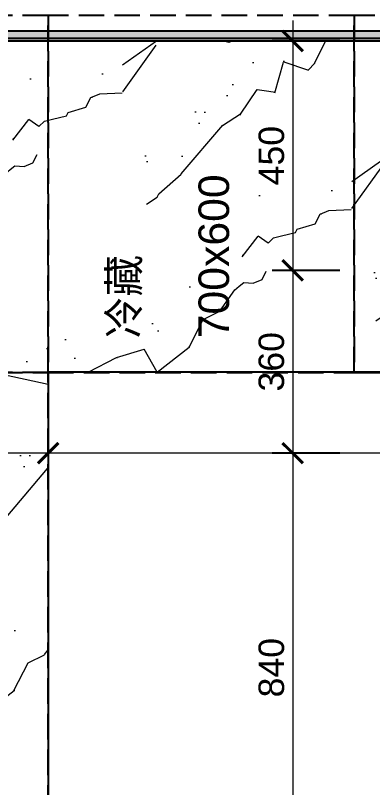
# Model space of a CAD drawing. Header units: millimetres. Extents: x 90086 to 135690, y -7745 to 15991.
# Drawn here: x 91964 to 92664, y 11750 to 13264 of the extents above; entities that cross this region are included whole.
import ezdxf

# ---------------------------------------------------------------- set-up
doc = ezdxf.new("R2010")
doc.units = ezdxf.units.MM
doc.linetypes.add('ACAD_ISO02W100', pattern=[15, 12, -3])
doc.linetypes.add('DASH', pattern=[0.35, 0.25, -0.1])
doc.layers.get('Defpoints').update_dxf_attribs({"color": 250})
for name, color, linetype, lineweight in [('_ACM-A-ANNO-DIMS', 2, 'Continuous', 13), ('_ACM-A-ANNO-DIMS @ 20', 2, 'Continuous', 13), ('_ACM-A-ELVE-HACH', 251, 'Continuous', 9)]:
    doc.layers.add(name, color=color, linetype=linetype, lineweight=lineweight)
for name, color, linetype in [('FURN', 1, 'Continuous'), ('I-DETL-LW01', 1, 'Continuous'), ('I-DETL-LW02', 2, 'Continuous'), ('I-DETL-LW251', 251, 'Continuous'), ('I-PL-IDS-MILL', 40, 'Continuous'), ('Structure【大样结构线】', 30, 'Continuous')]:
    doc.layers.add(name, color=color, linetype=linetype)
doc.styles.add('Arial', font='ARIALUNI.ttf')
doc.dimstyles.new('Aec-Arch-M-注释性', dxfattribs={"dimscale": 2, "dimtxt": 2.5, "dimasz": 2, "dimexe": 2, "dimexo": 2, "dimgap": 0.8, "dimtad": 1, "dimdec": 0, "dimrnd": 5, "dimzin": 3, "dimdsep": 46, "dimtxsty": 'Arial', "dimblk": 'WALL TYPE$0$_ArchTick', "dimcen": 2.5, "dimdle": 2, "dimclrd": 256, "dimclrt": 256, "dimazin": 2, "dimtfac": 0.75, "dimtdec": 0, "dimtix": 1, "dimtmove": 2, "dimatfit": 2, "dimfxl": 5, "dimfxlon": 1, "dimtolj": 1, "dimtzin": 0, "dimlwd": -1, "dimarcsym": 0})

# ---------------------------------------------------------------- blocks, each defined once
blk = doc.blocks.new('WALL TYPE$0$_ArchTick')
at = {"color": 0, "linetype": 'ByBlock', "const_width": 0.15}
blk.add_lwpolyline([(-0.5, -0.5), (0.5, 0.5)], dxfattribs=at)
blk = doc.blocks.new('*D178')
at = {"layer": '_ACM-A-ANNO-DIMS', "color": 0, "lineweight": -2, "transparency": 16777216}
for p, q in [((91438.1909008334, 12505.83517146442), (91438.1909008334, 12365.83517146442)), ((92028.13228093427, 12505.83517146442), (92028.13228093427, 12365.83517146442))]:
    blk.add_line(p, q, dxfattribs=at)
at = {"layer": '_ACM-A-ANNO-DIMS', "transparency": 16777216}
blk.add_line((92068.13228093427, 12405.83517146442), (91398.1909008334, 12405.83517146442), dxfattribs=at)
at = {"layer": 'Defpoints', "color": 0, "transparency": 16777216}
for p in [(91438.1909008334, 12564.42039488466), (92028.13228093427, 12564.42039488466), (91438.1909008334, 12405.83517146442)]:
    blk.add_point(p, dxfattribs=at)
at = {"layer": '_ACM-A-ANNO-DIMS', "transparency": 16777216, "xscale": 40, "yscale": 40, "zscale": 40, "rotation": 180}
blk.add_blockref('WALL TYPE$0$_ArchTick', (91438.1909008334, 12405.83517146442), dxfattribs=at)
at = {"layer": '_ACM-A-ANNO-DIMS', "transparency": 16777216, "xscale": 40, "yscale": 40, "zscale": 40}
blk.add_blockref('WALL TYPE$0$_ArchTick', (92028.13228093427, 12405.83517146442), dxfattribs=at)
at = {"layer": '_ACM-A-ANNO-DIMS', "transparency": 16777216, "insert": (91733.16159088383, 12447.38087405651), "char_height": 50, "attachment_point": 5, "style": 'Arial'}
blk.add_mtext('\\A1;590', dxfattribs=at)
blk = doc.blocks.new('*D179')
at = {"layer": '_ACM-A-ANNO-DIMS', "color": 0, "lineweight": -2, "transparency": 16777216}
for p, q in [((92028.13228093427, 12505.83517146442), (92028.13228093427, 12365.83517146442)), ((95728.13228093427, 12505.83517146442), (95728.13228093427, 12365.83517146442))]:
    blk.add_line(p, q, dxfattribs=at)
at = {"layer": '_ACM-A-ANNO-DIMS', "transparency": 16777216}
blk.add_line((95768.13228093427, 12405.83517146442), (91988.13228093427, 12405.83517146442), dxfattribs=at)
at = {"layer": 'Defpoints', "color": 0, "transparency": 16777216}
for p in [(92028.13228093427, 12564.42039488466), (95728.13228093427, 12564.42039488466), (92028.13228093427, 12405.83517146442)]:
    blk.add_point(p, dxfattribs=at)
at = {"layer": '_ACM-A-ANNO-DIMS', "transparency": 16777216, "xscale": 40, "yscale": 40, "zscale": 40, "rotation": 180}
blk.add_blockref('WALL TYPE$0$_ArchTick', (92028.13228093427, 12405.83517146442), dxfattribs=at)
at = {"layer": '_ACM-A-ANNO-DIMS', "transparency": 16777216, "xscale": 40, "yscale": 40, "zscale": 40}
blk.add_blockref('WALL TYPE$0$_ArchTick', (95728.13228093427, 12405.83517146442), dxfattribs=at)
at = {"layer": '_ACM-A-ANNO-DIMS', "transparency": 16777216, "insert": (93878.13228093427, 12447.38087405651), "char_height": 50, "attachment_point": 5, "style": 'Arial'}
blk.add_mtext('\\A1;3700', dxfattribs=at)
blk = doc.blocks.new('*D200')
at = {"layer": '_ACM-A-ANNO-DIMS', "transparency": 16777216}
blk.add_line((92507.44867964776, 12445.83517146443), (92507.44867964776, 11524.42039488466), dxfattribs=at)
at = {"layer": '_ACM-A-ANNO-DIMS', "color": 0, "lineweight": -2, "transparency": 16777216}
for p, q in [((92599.78412968885, 12405.83517146443), (92467.44867964776, 12405.83517146443)), ((92599.78412968884, 11564.42039488466), (92467.44867964776, 11564.42039488466))]:
    blk.add_line(p, q, dxfattribs=at)
at = {"layer": 'Defpoints', "color": 0, "transparency": 16777216}
for p in [(92639.78412968885, 12405.83517146443), (92507.44867964776, 11564.42039488466), (92639.78412968884, 11564.42039488466)]:
    blk.add_point(p, dxfattribs=at)
at = {"layer": '_ACM-A-ANNO-DIMS', "transparency": 16777216, "xscale": 40, "yscale": 40, "zscale": 40}
for p, rotation in [((92507.44867964776, 12405.83517146443), 90), ((92507.44867964776, 11564.42039488466), 270)]:
    blk.add_blockref('WALL TYPE$0$_ArchTick', p, dxfattribs=dict(at, rotation=rotation))
at = {"layer": '_ACM-A-ANNO-DIMS', "transparency": 16777216, "insert": (92465.90297705565, 11985.12778317452), "char_height": 50, "attachment_point": 5, "rotation": 90, "style": 'Arial'}
blk.add_mtext('\\A1;840', dxfattribs=at)
blk = doc.blocks.new('*D201')
at = {"layer": '_ACM-A-ANNO-DIMS', "transparency": 16777216}
blk.add_line((92507.44867964776, 12804.42284058177), (92507.44867964776, 12365.83517146443), dxfattribs=at)
at = {"layer": '_ACM-A-ANNO-DIMS', "color": 0, "lineweight": -2, "transparency": 16777216}
for p, q in [((92599.78412968885, 12764.42284058177), (92467.44867964776, 12764.42284058177)), ((92599.78412968885, 12405.83517146443), (92467.44867964776, 12405.83517146443))]:
    blk.add_line(p, q, dxfattribs=at)
at = {"layer": 'Defpoints', "color": 0, "transparency": 16777216}
for p in [(92639.78412968885, 12764.42284058177), (92507.44867964776, 12405.83517146443), (92639.78412968885, 12405.83517146443)]:
    blk.add_point(p, dxfattribs=at)
at = {"layer": '_ACM-A-ANNO-DIMS', "transparency": 16777216, "xscale": 40, "yscale": 40, "zscale": 40}
for p, rotation in [((92507.44867964776, 12764.42284058177), 90), ((92507.44867964776, 12405.83517146443), 270)]:
    blk.add_blockref('WALL TYPE$0$_ArchTick', p, dxfattribs=dict(at, rotation=rotation))
at = {"layer": '_ACM-A-ANNO-DIMS', "transparency": 16777216, "insert": (92465.90297705565, 12585.12900602307), "char_height": 50, "attachment_point": 5, "rotation": 90, "style": 'Arial'}
blk.add_mtext('\\A1;360', dxfattribs=at)
blk = doc.blocks.new('*D202')
at = {"layer": '_ACM-A-ANNO-DIMS', "transparency": 16777216}
blk.add_line((92507.44867964776, 13254.42901600611), (92507.44867964776, 12724.42284058177), dxfattribs=at)
at = {"layer": '_ACM-A-ANNO-DIMS', "color": 0, "lineweight": -2, "transparency": 16777216}
for p, q in [((92599.78412968885, 13214.42901600611), (92467.44867964776, 13214.42901600611)), ((92599.78412968885, 12764.42284058177), (92467.44867964776, 12764.42284058177))]:
    blk.add_line(p, q, dxfattribs=at)
at = {"layer": 'Defpoints', "color": 0, "transparency": 16777216}
for p in [(92639.78412968885, 13214.42901600611), (92507.44867964776, 12764.42284058177), (92639.78412968885, 12764.42284058177)]:
    blk.add_point(p, dxfattribs=at)
at = {"layer": '_ACM-A-ANNO-DIMS', "transparency": 16777216, "xscale": 40, "yscale": 40, "zscale": 40}
for p, rotation in [((92507.44867964776, 13214.42901600611), 90), ((92507.44867964776, 12764.42284058177), 270)]:
    blk.add_blockref('WALL TYPE$0$_ArchTick', p, dxfattribs=dict(at, rotation=rotation))
at = {"layer": '_ACM-A-ANNO-DIMS', "transparency": 16777216, "insert": (92465.90297705565, 12989.42592829391), "char_height": 50, "attachment_point": 5, "rotation": 90, "style": 'Arial'}
blk.add_mtext('\\A1;450', dxfattribs=at)
blk = doc.blocks.new('K_53')
at = {"layer": 'I-PL-IDS-MILL', "color": 8, "linetype": 'DASH', "ltscale": 200}
for points in [[(-1580.029317932218, -151236.9104601806), (-1580.029317932218, -150536.9104601806), (-2169.970698033081, -150536.9104601806), (-2169.970698033081, -151236.9104601806)], [(-980.029317932218, -151236.9104601806), (-980.029317932218, -150536.9104601806), (-1580.029317932218, -150536.9104601806), (-1580.029317932218, -151236.9104601806)], [(-380.029317932218, -151236.9104601806), (-380.029317932218, -150536.9104601806), (-980.029317932218, -150536.9104601806), (-980.029317932218, -151236.9104601806)], [(-1580.029317932218, -152236.9104601806), (-1580.029317932218, -151236.9104601806), (-2169.970698033081, -151236.9104601806), (-2169.970698033081, -152236.9104601806)]]:
    blk.add_lwpolyline(points, close=True, dxfattribs=at)
at = {"layer": 'FURN', "linetype": 'ACAD_ISO02W100', "char_height": 60, "attachment_point": 1, "rotation": 90, "style": 'Arial'}
for s, insert in [('{\\fArial Unicode MS|b0|i0|c134|p34;700x600}', (-1285.412591627246, -151170.166624561)), ('{\\fArial Unicode MS|b0|i0|c134|p34;冷藏}', (-1461.850802525325, -151170.166624561))]:
    blk.add_mtext_dynamic_manual_height_columns(s, width=151170.166624561, gutter_width=500, heights=[109.549795361528], dxfattribs=dict(at, insert=insert))

msp = doc.modelspace()

# ---------------------------------------------------------------- hatches: boundary and pattern name
at = {"layer": '_ACM-A-ELVE-HACH'}
h = msp.add_hatch(dxfattribs=at)
h.set_pattern_fill('大理石', color=256, scale=80, angle=333, pattern_type=2)
h.set_pattern_definition([(14.98721250000002, (148974.6228267898, -26145.48433040155), (1241.351375111816, 215.9785313980032), [16.14435199999999, -3374.16872]), (41.19859049999997, (148749.3407003912, -26058.97997487361), (1135.500918522676, 1118.390644338717), [58.159784, -4013.02472]), (33.94539589999999, (148725.5736957084, -26079.19307677336), (792.2840801709408, 444.7897550861609), [24.709512, -5164.287839999998]), (63.00000000000001, (148746.0719722846, -26065.395220459), (449.0672881909373, -228.8112118687317), [7.1999968, -748.7999520000001]), (44.56505110000002, (148963.8085359094, -26156.13566282307), (343.2168199888163, 673.6009343359412), [15.178936, -1578.60896]), (144.469234, (148963.8085359094, -26156.13566282307), (-449.0672826458431, 228.8112173337879), [24.268496, -5072.115839999999]), (52.2157021, (148912.6239722046, -26182.58066597968), (1821.934552081308, 2465.592503723007), [51.306144, -5335.838320000001]), (35.13299610000001, (148679.3536948447, -25805.13959381765), (3512.353220693107, 2452.759840897296), [118.094872, -24681.828]), (333, (148736.1424175455, -25709.67262706166), (343.2168178030975, 673.6009322864061), [0, -504]), (37.98310650000001, (149089.3647114492, -25735.26480392238), (1927.785022760163, 1563.180358491646), [79.454136, -8263.229599999999]), (54.43911039999998, (149126.9240184293, -26089.75330649922), (3987.085910141705, 5604.785922473167), [112.857432, -23587.2016]), (55.87498360000002, (148909.9207559093, -25902.4174979892), (2165.151341363035, 3139.19346390183), [58.04825599999999, -12132.0848]), (49.75948000000007, (148793.1019304516, -26020.67181666259), (1478.717739676675, 1791.991573602505), [125.7425912, -13077.228]), (333, (148723.2643905599, -25984.67364786378), (343.2168178030975, 673.6009322864061), [0, -504]), (333, (148726.80591249, -25995.56084144494), (343.2168178030975, 673.6009322864061), [0, -504]), (333, (148795.6841807488, -25985.24270131641), (343.2168178030975, 673.6009322864061), [0, -504]), (333, (148821.6675232665, -25898.57254296279), (343.2168178030975, 673.6009322864061), [0, -504]), (32.03624340000004, (148874.3313555027, -25924.68754628324), (792.2840719578526, 444.789758550011), [41.98285120000001, -8774.416]), (333, (148909.2434729671, -25903.63917025138), (343.2168178030975, 673.6009322864061), [0, -504]), (333, (148839.7723832753, -25898.71473186904), (343.2168178030975, 673.6009322864061), [0, -504]), (333, (148883.4628358693, -25866.48017913198), (343.2168178030975, 673.6009322864061), [0, -504]), (333, (148828.750345991, -25920.34669803529), (343.2168178030975, 673.6009322864061), [0, -504]), (23.19442889999998, (149065.6736316195, -26098.94842018313), (792.2841057969051, 444.7897188631582), [18.7446, -3917.6212]), (63.00000000000001, (149055.867438192, -26118.19415683845), (449.0672881909373, -228.8112118687317), [21.5999984, -734.3999680000001]), (16.66778010000003, (149020.9043076251, -26128.66216919397), (2033.635494959151, 660.7682195933512), [36.496576, -7627.78392]), (63.00000000000001, (149017.6355744475, -26135.07742296983), (449.0672881909373, -228.8112118687317), [7.1999968, -748.7999520000001]), (12.80557099999996, (148990.2180061092, -26141.30933880914), (1241.351377112339, 215.9785471857135), [28.116904, -5876.431759999999]), (333, (148947.2089676578, -26062.44843647579), (343.2168178030975, 673.6009322864061), [0, -504]), (333, (149067.3729456545, -26098.04595766147), (343.2168178030975, 673.6009322864061), [0, -504]), (333, (149067.3729456545, -26098.04595766147), (343.2168178030975, 673.6009322864061), [0, -504]), (2.357753500000008, (149082.9031731061, -26091.56581223169), (1690.418676736538, -12.83269654880883), [44.058144, -4582.04688]), (333, (149088.5071623463, -26052.699406648), (343.2168178030975, 673.6009322864061), [0, -504]), (119.309932, (149089.3647114492, -25735.26480392238), (-554.9177643962576, 1131.22333714176), [51.91993599999999, -5399.67352]), (341.13010235, (148994.4189118051, -25800.01798563891), (4833.889660654138, -1614.511172777954), [50.9116848, -10640.5424]), (20.86240520000002, (148887.3759091028, -25761.63835118944), (2825.919599340501, 1105.557944392456), [67.96705039999999, -14205.1128]), (347.6208739, (148775.933863543, -25737.1787839876), (3037.62054449714, -699.2663033544561), [114.0946976, -11865.8472]), (333, (148833.8826161053, -25714.06036955592), (343.2168178030975, 673.6009322864061), [0, -504]), (351.4349488, (148942.4858520637, -25854.36425734452), (2139.485954396335, -241.6439154804947), [22.7684016, -4758.59528]), (349.6992442, (148965.0003266956, -25857.75520983192), (449.0672981576218, -228.8111668869144), [12.5283656, -2618.428719999999]), (74.09372299999997, (148977.3267700857, -25859.99547018972), (1504.383109666754, 5172.82890697203), [62.3653728, -13034.3624]), (333, (148934.6339947645, -25801.72643375009), (343.2168178030975, 673.6009322864061), [0, -504]), (333, (148994.8262281396, -25798.63448569495), (343.2168178030975, 673.6009322864061), [0, -504]), (333, (148894.4849236373, -25844.8481138858), (343.2168178030975, 673.6009322864061), [0, -504]), (333, (148910.2415373304, -25671.22313440969), (343.2168178030975, 673.6009322864061), [0, -504]), (333, (148873.8990899406, -25689.03640436551), (343.2168178030975, 673.6009322864061), [0, -504]), (17.14490259999994, (149009.6170660202, -25706.75247240548), (2033.635493578325, 660.7682231604839), [56.85772, -11883.2616]), (27.58294469999995, (148950.8869285054, -25737.43358952166), (792.2841024704314, 444.7897148779773), [66.261304, -13848.6104]), (333, (149010.4482830096, -25706.61445612524), (343.2168178030975, 673.6009322864061), [0, -504]), (333, (148928.0814267424, -25707.56098674918), (343.2168178030975, 673.6009322864061), [0, -504]), (333, (149010.4482830096, -25706.61445612524), (343.2168178030975, 673.6009322864061), [0, -504]), (333, (148950.4226246874, -25738.51733248968), (343.2168178030975, 673.6009322864061), [0, -504]), (48.06858279999997, (149042.5943693575, -25816.48386018765), (1478.717736423773, 1791.991575041163), [18.629008, -3893.46288]), (63.00000000000001, (149055.0430324341, -25802.62489718785), (449.0672881909373, -228.8112118687317), [75.6, -680.4000000000001]), (23.19442889999998, (149277.9886000607, -25560.66838523941), (792.284105481823, 444.789719598497), [18.7446008, -3917.6212]), (333, (149080.6667583298, -25639.98439305971), (343.2168178030975, 673.6009322864061), [0, -504]), (333, (149091.4235616425, -25654.54795523272), (343.2168178030975, 673.6009322864061), [0, -504]), (333, (149041.0479846561, -25610.71504098293), (343.2168178030975, 673.6009322864061), [0, -504]), (333, (149153.6167578221, -25568.16224368458), (343.2168178030975, 673.6009322864061), [0, -504]), (26.13010230000003, (149179.7740662308, -25631.83681213739), (792.2841064144503, 444.7897196688073), [35.9999984, -7523.999679999998]), (63.00000000000001, (149151.98984801, -25686.36641070491), (449.0672881909373, -228.8112118687317), [61.1999984, -694.799984]), (333, (149152.6101245785, -25685.31844853477), (343.2168178030975, 673.6009322864061), [0, -504]), (356.1985905, (149259.7509606586, -25559.45659004271), (1690.418671228329, -12.83270382576939), [18.2778568, -3820.07168]), (39.03751099999995, (149250.5710330485, -25566.90030217798), (1135.500914176475, 1118.390638630482), [11.818632, -2470.09344]), (39.03751099999995, (149241.3911014161, -25574.34402573171), (1135.500912161022, 1118.39064111603), [11.818628, -2470.09344]), (54.86989759999999, (149212.0947325422, -25615.98202258948), (2165.151376985054, 3139.19344781858), [50.91168799999998, -10640.5424]), (63.00000000000001, (149295.2181443124, -25553.2857773248), (449.0672881909373, -228.8112118687317), [18.0000016, -737.999984]), (333, (149257.3313220616, -25505.69885599913), (343.2168178030975, 673.6009322864061), [0, -504])])
edge = h.paths.add_edge_path()
edge.add_arc((95728.13228093427, 12764.42920673744), 200.0000000000059, 270.0000037271722, 360.0000344776695)
edge.add_line((95928.13228093424, 12764.42932708721), (95928.13222076317, 12864.42290075668))
edge.add_arc((95828.1322207632, 12864.42284058176), 99.999999999989, -90.0000000000083, 3.4477690405765316e-05, ccw=False)
edge.add_line((95828.13222076319, 12764.42284058176), (95778.13224790304, 12764.42284058176))
edge.add_line((95778.13224790304, 12764.42284058176), (95778.13237996015, 13234.42033628463))
edge.add_line((95778.13237996015, 13234.42033628463), (95578.13222750043, 13234.42033628463))
edge.add_line((95578.13222750043, 13234.42033628463), (95578.13222750043, 13134.41995376033))
edge.add_line((95578.13222750043, 13134.41995376033), (95578.13222750043, 13019.41995376033))
edge.add_line((95578.13222750043, 13019.41995376033), (93028.13226052643, 13019.41995376033))
edge.add_line((93028.13226052643, 13019.41995376033), (93028.13226052643, 13134.41995376033))
edge.add_line((93028.13226052643, 13134.41995376033), (93028.13226052643, 13234.42033628463))
edge.add_line((93028.13226052643, 13234.42033628463), (92878.13205546094, 13234.42033628463))
edge.add_line((92878.13205546094, 13234.42033628463), (92878.13218751806, 12764.42284058176))
edge.add_line((92878.13218751806, 12764.42284058176), (92828.1322146579, 12764.42284058176))
edge.add_arc((92828.13221465789, 12864.42284058176), 100.0000000000036, 179.9999655245118, 270.00000000000836, ccw=False)
edge.add_line((92728.13221465792, 12864.42290075284), (92728.13236508933, 13114.42907617719))
edge.add_arc((92828.1323650893, 13114.42901600611), 99.999999999989, 90, 179.9999655245118, ccw=False)
edge.add_line((92828.1323650893, 13214.4290160061), (91758.13116561828, 13214.4290160061))
edge.add_line((91758.13116561828, 13214.4290160061), (91758.13116561828, 13210.51972787133))
edge.add_arc((91756.76416360868, 13205.95341841405), 4.766537165900796, 73.33403923723517, 166.7335037163466)
edge.add_arc((91749.092021891, 13207.57942747249), 3.079146203877575, 200.5750120027665, 350.04736616997616, ccw=False)
edge.add_arc((91743.23490646608, 13165.59894915995), 41.00637843888257, 85.84042374849608, 126.0783442223244)
edge.add_arc((91711.45376959884, 13207.70236496777), 11.77156623235158, 240.5974443879566, 310.42215914530186, ccw=False)
edge.add_arc((91702.56721211312, 13200.12605794044), 4.102787472598542, 189.384517184015, 319.2342967428577, ccw=False)
edge.add_arc((91686.59812289146, 13218.68799359376), 22.62618195595228, 238.2028259484395, 301.7946807330157, ccw=False)
edge.add_arc((91671.79845426715, 13199.6204789179), 2.88222652624175, 228.9864228315149, 356.759982810361, ccw=False)
edge.add_arc((91669.23183135674, 13193.23683698775), 4.262660692827891, 80.88607955148007, 163.7626167165042)
edge.add_line((91665.13920201652, 13194.42875194522), (91608.13226052636, 13194.42909954081))
edge.add_line((91608.13226052636, 13194.42909954081), (91608.13226053568, 13214.42901600611))
edge.add_line((91608.13226053568, 13214.42901600611), (91438.1909008334, 13214.42901600611))
edge.add_line((91438.1909008334, 13214.42901600611), (91438.1909008334, 10864.42901600611))
edge.add_line((91438.1909008334, 10864.42901600611), (92828.13220830909, 10864.42901600611))
edge.add_line((92828.13220830909, 10864.42901600611), (92928.13220830909, 10864.42901600611))
edge.add_line((92928.13220830909, 10864.42901600611), (92928.13220830909, 10864.43763712756))
edge.add_line((92928.13220830909, 10864.43763712756), (95728.13214687309, 10864.43763712756))
edge.add_line((95728.13214687309, 10864.43763712756), (95728.13214687309, 11564.42901600611))
edge.add_line((95728.13214687309, 11564.42901600611), (92028.13228093427, 11564.42901600611))
edge.add_line((92028.13228093427, 11564.42901600611), (92028.13228093427, 12564.42896604708))
edge.add_line((92028.13228093427, 12564.42896604708), (95728.13229394455, 12564.42920673743))
at = {"layer": 'I-DETL-LW251'}
h = msp.add_hatch(dxfattribs=at)
h.set_pattern_fill('ANSI38', color=250, angle=180)
h.set_pattern_definition([(225, (146516.1986823381, 22032.88384902625), (2.245064030267289, -2.245064030267288), []), (315, (146516.1986823381, 22032.88384902625), (6.735192090801867, -2.245064030267288), [7.937500000000002, -4.762500000000001])])
h.paths.add_polyline_path([(92828.13236508932, 13219.42901600609), (91758.13116561828, 13219.42901600609), (91758.13116561828, 13234.26195619782), (92828.13236508932, 13234.26195619782)])
at = {"layer": 'Structure【大样结构线】'}
h = msp.add_hatch(dxfattribs=at)
h.set_pattern_fill('玻璃剖面', color=251, scale=5.000020407926059, angle=360, pattern_type=2)
h.set_pattern_definition([(135, (95933.13230134221, 13214.4290160061), (-10.00004079907173, 5.000020399535867), [7.071096661165766, -7.071096361164541]), (45, (95923.13226052636, 13214.4290160061), (10.00004051622787, 5.000020682379737), [7.071096661165766, -7.071096361164541])])
h.paths.add_polyline_path([(91758.1311656183, 13219.42901600609), (91758.1311656183, 13215.42901600608), (91759.13116561828, 13214.4290160061), (92828.1323650893, 13214.4290160061), (92828.1323650893, 13219.42901600609)])

# ---------------------------------------------------------------- linework, layer by layer
at = {"layer": 'I-DETL-LW01'}
msp.add_lwpolyline([(92828.13236508932, 13219.42901600609), (91758.13116561828, 13219.42901600609), (91758.13116561828, 13234.26195619782), (92828.13236508932, 13234.26195619782)], close=True, dxfattribs=at)
at = {"layer": 'I-DETL-LW02'}
msp.add_lwpolyline([(92828.13236508932, 13219.42901600609), (91758.13116561828, 13219.42901600609), (91758.13116561828, 13215.4290160061), (91759.13116561828, 13214.4290160061), (92828.13236508932, 13214.4290160061)], close=True, dxfattribs=at)
at = {"layer": 'I-PL-IDS-MILL'}
msp.add_lwpolyline([(95928.13222076317, 12864.42290075284), (95928.13228093427, 12764.42920673743, -0.4142135427907149), (95728.13229430595, 12564.42920673743), (92028.13228093427, 12564.42896604708), (92028.13228093427, 11564.42901600611), (95728.13214687309, 11564.42901600611)], format="xyb", dxfattribs=at)

# ---------------------------------------------------------------- block references
at = {"layer": 'FURN'}
msp.add_blockref('K_53', (93608.16159886649, 163801.3308550653), dxfattribs=at)

# ---------------------------------------------------------------- dimensions: what is measured, and where the dimension line sits
at = {"layer": '_ACM-A-ANNO-DIMS @ 20'}
for base, p1, p2, picture, middle in [((92507.44867964776, 12764.42284058177), (92639.78412968882, 13214.4290160061), (92639.78412968882, 12764.42284058176), '*D202', (92465.90297705565, 12989.42592829391)), ((92507.44867964776, 12405.83517146443), (92639.78412968882, 12764.42284058176), (92639.78412968882, 12405.83517146443), '*D201', (92465.90297705565, 12585.12900602307)), ((92507.44867964776, 11564.42039488466), (92639.78412968882, 12405.83517146443), (92639.78412968881, 11564.42039488466), '*D200', (92465.90297705565, 11985.12778317452))]:
    dim = msp.add_linear_dim(base=base, p1=p1, p2=p2, angle=90, dimstyle='Aec-Arch-M-注释性', override={"dimscale": 20, "dimzin": 8, "dimtix": 1, "dimtofl": 1, "dimtmove": 2, "dimatfit": 2}, dxfattribs=at)
    dim.commit()
    dim.dimension.update_dxf_attribs({"geometry": picture, "text_midpoint": middle})
for base, p1, p2, picture, middle in [((91438.1909008334, 12405.83517146442), (92028.13228093427, 12564.42039488466), (91438.1909008334, 12564.42039488466), '*D178', (91733.16159088383, 12447.38087405651)), ((92028.13228093427, 12405.83517146442), (95728.13228093427, 12564.42039488466), (92028.13228093427, 12564.42039488466), '*D179', (93878.13228093427, 12447.38087405651))]:
    dim = msp.add_linear_dim(base=base, p1=p1, p2=p2, dimstyle='Aec-Arch-M-注释性', override={"dimscale": 20, "dimzin": 8, "dimtix": 1, "dimtofl": 1, "dimtmove": 2, "dimatfit": 2}, dxfattribs=at)
    dim.commit()
    dim.dimension.update_dxf_attribs({"geometry": picture, "text_midpoint": middle})

doc.saveas('drawing.dxf')
